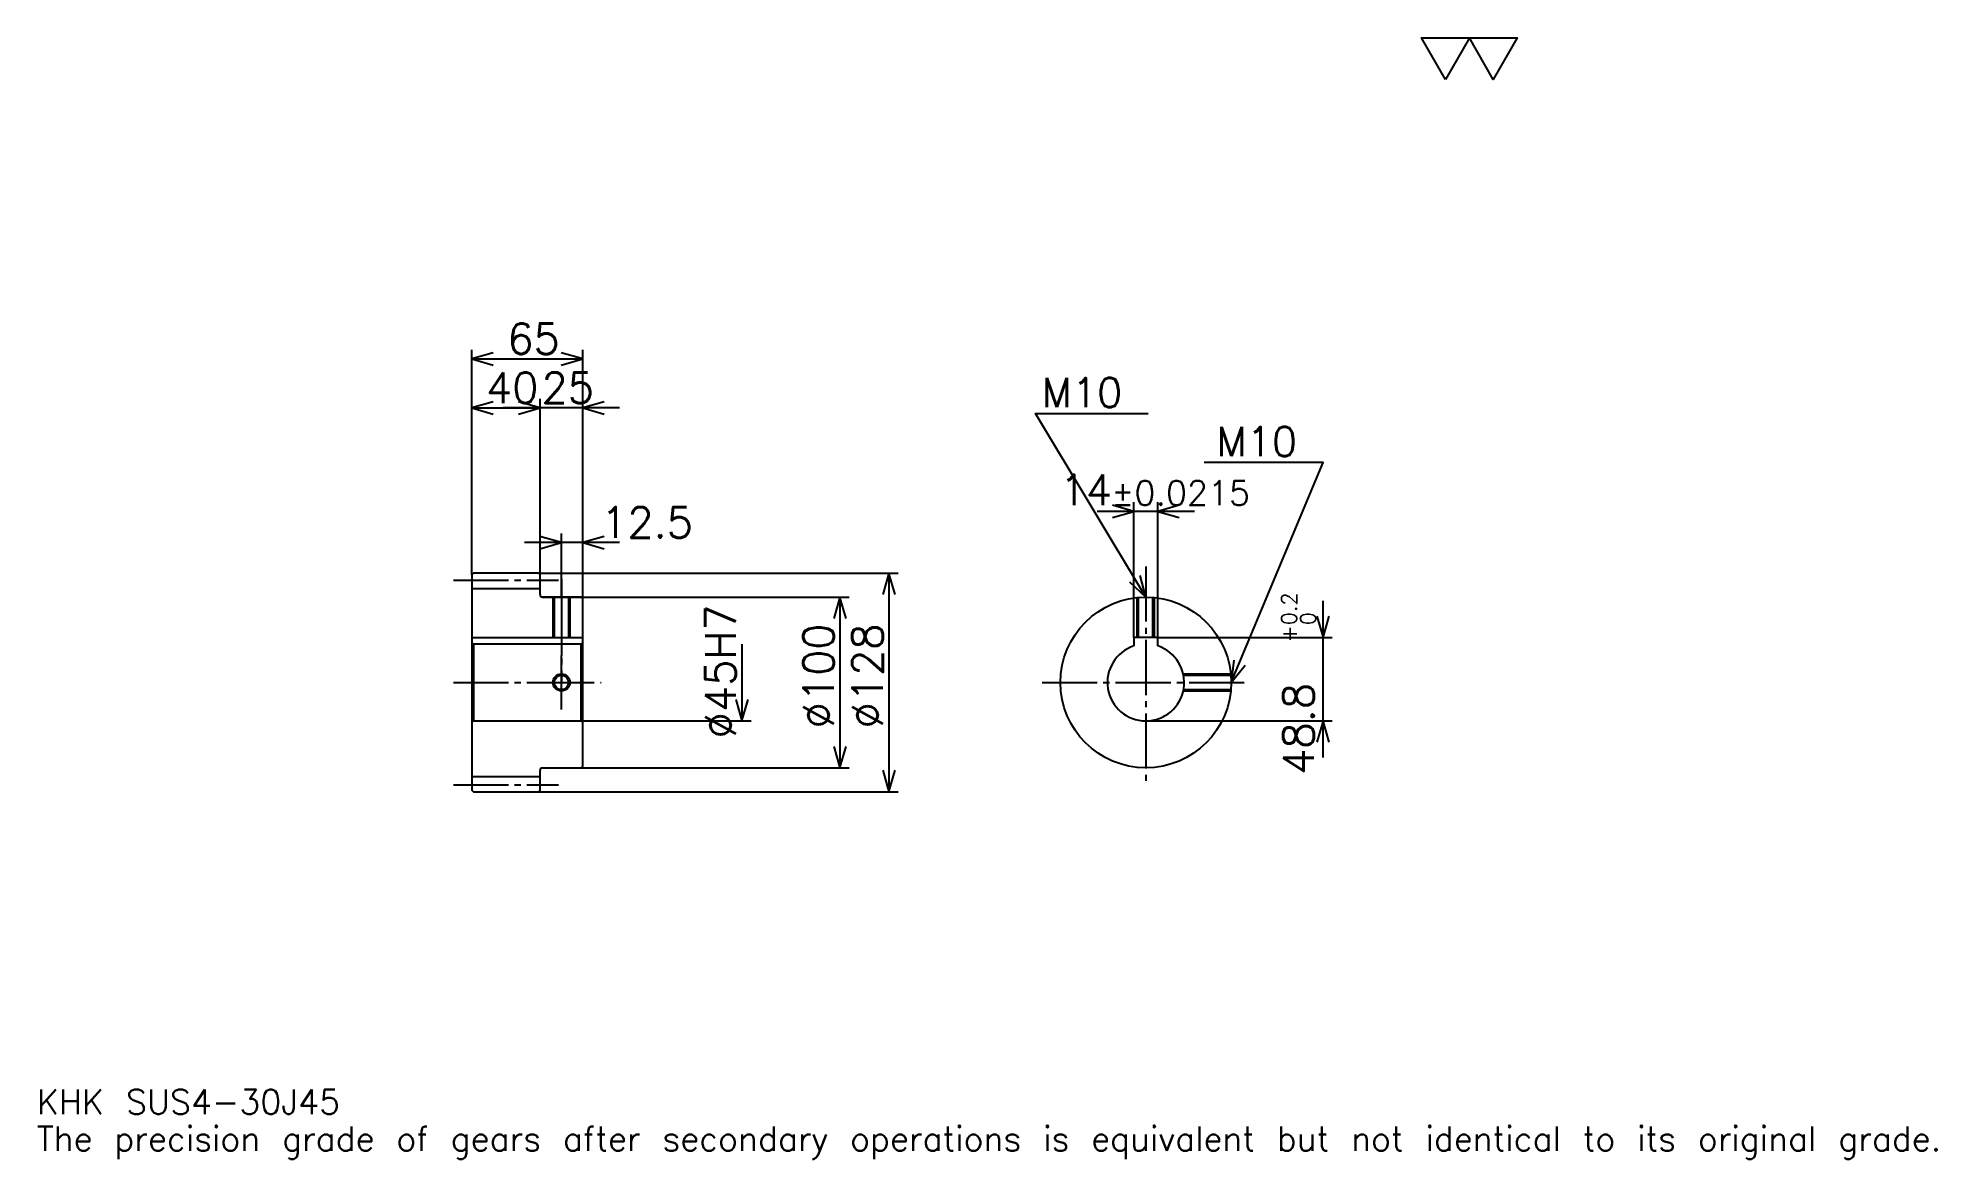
# Model space of a CAD drawing. Extents: x 36 to 1149, y 13 to 670.
import ezdxf

# ---------------------------------------------------------------- set-up
doc = ezdxf.new("R2010")
doc.units = 0
doc.linetypes.add('DASHDOT', pattern=[43.04348, 32.282609, -3.586957, 3.586957, -3.586957])
doc.layers.get('0').update_dxf_attribs({"linetype": 'CONTINUOUS'})
doc.layers.add('DASHDOT', color=6, linetype='DASHDOT')
doc.styles.add('KANJI', font='TXT', dxfattribs={"bigfont": 'BIGFONT'})

msp = doc.modelspace()

# ---------------------------------------------------------------- linework, layer by layer
at = {"color": 5}
for p, q in [((290.543457, 356.336975), (290.543457, 487.260895)), ((290.543457, 481.880463), (355.543457, 481.880463)), ((355.543457, 356.336975), (355.543457, 487.260895)), ((330.543457, 356.336975), (330.543457, 458.565247)), ((290.543457, 453.184814), (330.543457, 453.184814)), ((377.065186, 453.184814), (309.021729, 453.184814)), ((713.847778, 392.554382), (656.804321, 392.554382)), ((678.32605, 318.636963), (678.32605, 397.934814)), ((692.32605, 318.636963), (692.32605, 397.934814)), ((343.043457, 356.336975), (343.043457, 379.652191)), ((377.065186, 374.271759), (321.521729, 374.271759)), ((290.543457, 355.336975), (290.543457, 356.336975)), ((329.543457, 356.336975), (355.543457, 356.336975)), ((330.543457, 355.336975), (330.543457, 356.336975)), ((343.043457, 342.336975), (343.043457, 356.336975)), ((343.043457, 342.336975), (343.043457, 356.336975)), ((355.543457, 356.336975), (540.271729, 356.336975)), ((355.543457, 341.336975), (355.543457, 356.336975)), ((534.891296, 356.336975), (534.891296, 228.336975)), ((332.043457, 342.336975), (355.543457, 342.336975)), ((355.543457, 342.336975), (511.57605, 342.336975)), ((506.195618, 342.336975), (506.195618, 242.336975)), ((789.130432, 248.315231), (789.130432, 340.158722)), ((448.804321, 314.836975), (448.804321, 269.836975)), ((692.32605, 318.636963), (794.510864, 318.636963)), ((355.543457, 269.836975), (454.184753, 269.836975)), ((685.32605, 269.836975), (794.510864, 269.836975)), ((332.043457, 242.336975), (355.543457, 242.336975)), ((355.543457, 242.336975), (511.57605, 242.336975)), ((329.543457, 228.336975), (355.543457, 228.336975)), ((355.543457, 228.336975), (540.271729, 228.336975))]:
    msp.add_line(p, q, dxfattribs=at)
at = {"color": 4}
for p, q in [((290.543457, 347.336975), (330.543457, 347.336975)), ((290.543457, 318.636963), (355.543457, 318.636963)), ((291.543457, 314.836975), (291.543457, 269.836975)), ((354.543457, 314.836975), (355.543457, 315.836975)), ((354.543457, 269.836975), (355.543457, 268.836975)), ((290.543457, 237.336975), (330.543457, 237.336975))]:
    msp.add_line(p, q, dxfattribs=at)
at = {"color": 7}
msp.add_lwpolyline([(860.869568, 645.652161), (846.880432, 669.899963), (902.836975, 669.899963), (888.847839, 645.652161), (874.858704, 669.899963), (860.869568, 645.652161)], dxfattribs=at)
at = {"color": 5}
for points in [[(303.097809, 485.467407), (290.543457, 481.880463), (303.097809, 478.293518)], [(342.989105, 478.293518), (355.543457, 481.880463), (342.989105, 485.467407)], [(303.097809, 456.771759), (290.543457, 453.184814), (303.097809, 449.597839)], [(317.989105, 449.597839), (330.543457, 453.184814), (317.989105, 456.771759)], [(317.989105, 449.597839), (330.543457, 453.184814), (317.989105, 456.771759)], [(368.097809, 456.771759), (355.543457, 453.184814), (368.097809, 449.597839)], [(685.32605, 342.336975), (620.760864, 449.945679), (686.760864, 449.945679)], [(735.32605, 292.336975), (789.130371, 421.25), (719.543457, 421.25)], [(665.771729, 388.967407), (678.32605, 392.554382), (665.771729, 396.141327)], [(704.880432, 396.141327), (692.32605, 392.554382), (704.880432, 388.967407)], [(330.489105, 370.684814), (343.043457, 374.271759), (330.489105, 377.858704)], [(368.097809, 377.858704), (355.543457, 374.271759), (368.097809, 370.684814)], [(538.478271, 343.782623), (534.891296, 356.336975), (531.304321, 343.782623)], [(675.791138, 351.256775), (685.32605, 342.336975), (681.942749, 354.947723)], [(509.782593, 329.782623), (506.195618, 342.336975), (502.608673, 329.782623)], [(785.543457, 331.191315), (789.130432, 318.636963), (792.717407, 331.191315)], [(736.85144, 305.304291), (735.32605, 292.336975), (743.471802, 302.541138)], [(445.217346, 282.391327), (448.804321, 269.836975), (452.391296, 282.391327)], [(792.717407, 257.282623), (789.130432, 269.836975), (785.543457, 257.282623)], [(502.608673, 254.891327), (506.195618, 242.336975), (509.782593, 254.891327)], [(531.304321, 240.891327), (534.891296, 228.336975), (538.478271, 240.891327)]]:
    msp.add_lwpolyline(points, dxfattribs=at)
at = {"color": 4}
for points in [[(330.543457, 343.836975), (330.543457, 355.336975), (329.543457, 356.336975), (291.543457, 356.336975), (290.543457, 355.336975), (290.543457, 268.836975)], [(332.043457, 242.336975), (354.543457, 242.336975), (355.543457, 243.336975), (355.543457, 341.336975), (354.543457, 342.336975), (332.043457, 342.336975)], [(338.043457, 342.336975), (338.043457, 318.636963)], [(338.853455, 342.336975), (338.853455, 318.636963)], [(347.233459, 342.336975), (347.233459, 318.636963)], [(348.043457, 342.336975), (348.043457, 318.636963)], [(680.32605, 318.636963), (680.32605, 342.086334)], [(681.136108, 318.636963), (681.136108, 342.161102)], [(689.516113, 318.636963), (689.516113, 342.161102)], [(690.32605, 318.636963), (690.32605, 342.086334)], [(290.543457, 268.836975), (291.543457, 269.836975), (354.543457, 269.836975), (354.543457, 314.836975), (291.543457, 314.836975), (290.543457, 315.836975)], [(692.32605, 313.720367), (692.32605, 318.636963), (678.32605, 318.636963), (678.32605, 313.720367)], [(707.263489, 297.336975), (735.075439, 297.336975)], [(707.432495, 296.526978), (735.150208, 296.526978)], [(707.263489, 287.336975), (735.075439, 287.336975)], [(707.432495, 288.146973), (735.150208, 288.146973)], [(290.543457, 268.836975), (290.543457, 229.336975), (291.543457, 228.336975), (329.543457, 228.336975), (330.543457, 229.336975), (330.543457, 240.836975)]]:
    msp.add_lwpolyline(points, dxfattribs=at)
for centre, radius in [((685.32605, 292.336975), 50), ((343.043457, 292.336975), 4.19)]:
    msp.add_circle(centre, radius, dxfattribs=at)
at = {"color": 7}
msp.add_circle((343.043457, 292.336975), 5, dxfattribs=at)
at = {"color": 4}
for centre, radius, start, end in [((332.043457, 343.836975), 1.5, 180, 270), ((685.32605, 292.336975), 22.5, 108.12620381, 71.87379619), ((332.043457, 240.836975), 1.5, 90, 180)]:
    msp.add_arc(centre, radius, start, end, dxfattribs=at)
at = {"layer": 'DASHDOT', "color": 7}
for p, q in [((685.32605, 360.271759), (685.32605, 231.576111)), ((279.782593, 352.336975), (341.304321, 352.336975)), ((343.043457, 342.336975), (343.043457, 292.336975)), ((279.782593, 292.336975), (366.304321, 292.336975)), ((624.565186, 292.336975), (746.086914, 292.336975)), ((279.782593, 232.336975), (341.304321, 232.336975))]:
    msp.add_line(p, q, dxfattribs=at)
for points in [[(343.043457, 353.097839), (343.043457, 307.876099)], [(343.043457, 276.576111), (343.043457, 308.097839)], [(327.282593, 292.336975), (358.804321, 292.336975)]]:
    msp.add_lwpolyline(points, dxfattribs=at)

# ---------------------------------------------------------------- texts
at = {"color": 7, "style": 'KANJI'}
for s, height, p in [('65', 17.934783, (311.385864, 484.750031)), ('40', 17.934783, (298.885834, 456.054382)), ('25', 17.934783, (331.385864, 456.054382)), ('M10', 17.217392, (624.347778, 453.532623)), ('M10', 17.217392, (726.717346, 424.836975)), ('14', 17.934783, (634.854065, 396.141327)), ('%%p0.0215', 14.347826, (665.161621, 396.141327)), ('12.5', 17.934783, (366.304321, 377.141327)), ('KHK SUS4-30J45', 14.347826, (35.869564, 39.45652)), ('The precision grade of gears after secondary operations is equivalent but not identical to its original grade.', 14.347826, (35.869564, 17.934782))]:
    msp.add_text(s, height=height, dxfattribs=at).set_placement(p)
for s, height, p in [('%%c45H7', 17.934783, (445.217346, 259.605988)), ('0.2', 8.967391, (773.706543, 325.890808)), ('%%c100', 17.934783, (502.608673, 265.434814)), ('%%c128', 17.934783, (531.304321, 265.434814)), ('+', 8.967391, (773.706543, 315.847321)), ('0', 8.967391, (784.82605, 325.890808)), ('48.8', 17.934783, (783.75, 238.218491))]:
    msp.add_text(s, height=height, rotation=90, dxfattribs=at).set_placement(p)

doc.saveas('drawing.dxf')
